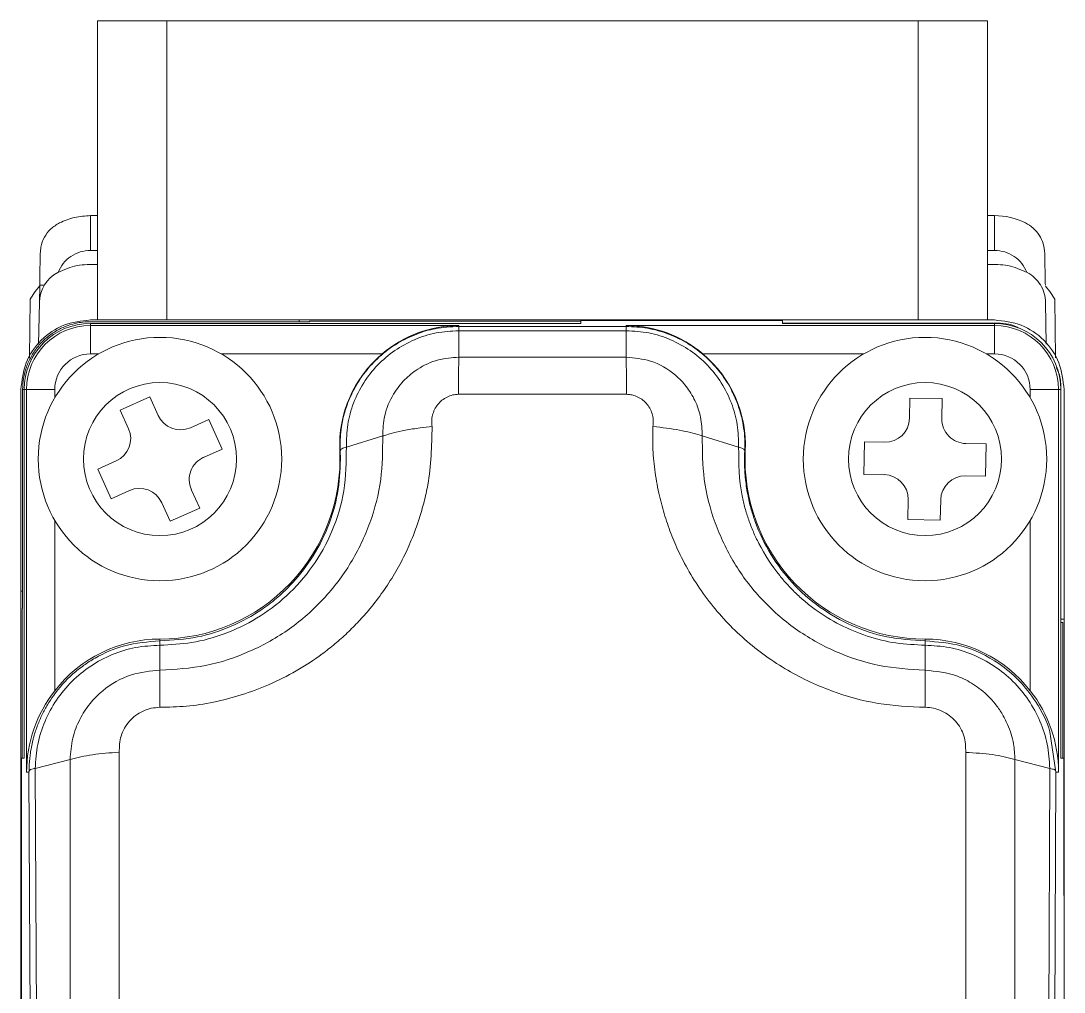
# Model space of a CAD drawing. Header units: millimetres. Extents: x 5 to 415, y 5 to 292.
# Drawn here: x 48.94 to 63.94, y 190.96 to 204.92 of the extents above; entities that cross this region are included whole.
import ezdxf

# ---------------------------------------------------------------- set-up
doc = ezdxf.new("R2010")
doc.units = ezdxf.units.MM

msp = doc.modelspace()

# ---------------------------------------------------------------- linework, layer by layer
at = {"color": 7, "linetype": 'Continuous', "lineweight": 18}
for p, q in [((50.04, 200.622), (50.04, 204.922)), ((51.04, 204.922), (51.04, 200.622)), ((61.84, 204.922), (51.04, 204.922)), ((61.84, 200.622), (61.84, 204.922)), ((62.84, 204.922), (62.84, 200.622)), ((49.94, 202.122), (49.94, 201.622)), ((49.94, 202.122), (50.04, 202.122)), ((62.84, 202.122), (62.94, 202.122)), ((62.94, 202.122), (62.94, 201.622)), ((50.04, 201.622), (49.94, 201.622)), ((62.94, 201.622), (62.84, 201.622)), ((49.211, 201.122), (49.206, 200.873)), ((49.278, 201.122), (49.211, 201.122)), ((49.074, 200.921), (49.066, 200.079)), ((49.206, 200.873), (49.196, 200.273)), ((63.674, 200.873), (63.684, 200.273)), ((63.814, 200.079), (63.807, 200.921)), ((49.94, 200.622), (52.94, 200.622)), ((53.09, 200.597), (49.94, 200.597)), ((49.94, 200.573), (49.94, 200.541)), ((56.99, 200.573), (49.94, 200.573)), ((52.94, 200.597), (52.94, 200.622)), ((52.94, 200.622), (59.64, 200.622)), ((53.09, 200.606), (53.09, 200.597)), ((56.99, 200.606), (53.09, 200.606)), ((56.99, 200.613), (56.99, 200.573)), ((59.89, 200.613), (56.99, 200.613)), ((59.64, 200.622), (62.94, 200.622)), ((59.64, 200.622), (59.64, 200.613)), ((59.89, 200.573), (59.89, 200.613)), ((62.94, 200.576), (59.89, 200.576)), ((59.89, 200.573), (62.94, 200.573)), ((62.94, 200.573), (62.94, 200.541)), ((49.94, 200.541), (55.236, 200.541)), ((49.94, 200.541), (49.94, 200.134)), ((55.235, 200.468), (55.236, 200.087)), ((55.235, 200.468), (57.645, 200.468)), ((55.236, 200.53), (55.236, 200.541)), ((55.236, 200.53), (57.645, 200.53)), ((57.645, 200.53), (57.645, 200.541)), ((57.645, 200.541), (62.94, 200.541)), ((57.645, 200.087), (57.645, 200.468)), ((62.94, 200.541), (62.94, 200.134)), ((49.94, 200.134), (50.059, 200.134)), ((51.822, 200.134), (54.136, 200.134)), ((61.059, 200.134), (58.745, 200.134)), ((62.94, 200.134), (62.822, 200.134)), ((55.236, 200.087), (57.645, 200.087)), ((48.94, 199.622), (48.94, 196.722)), ((48.965, 196.474), (48.965, 199.622)), ((48.989, 194.32), (48.989, 199.622)), ((48.989, 199.622), (49.021, 199.622)), ((49.021, 199.622), (49.021, 194.122)), ((49.021, 199.622), (49.428, 199.622)), ((49.428, 199.622), (49.428, 199.503)), ((50.796, 199.516), (50.37, 199.325)), ((50.915, 199.25), (50.796, 199.516)), ((55.233, 199.553), (57.647, 199.553)), ((61.72, 199.5), (61.716, 199.209)), ((62.187, 199.493), (61.72, 199.5)), ((63.859, 199.622), (63.452, 199.622)), ((63.452, 199.622), (63.452, 199.503)), ((63.859, 199.622), (63.859, 194.122)), ((63.891, 199.622), (63.859, 199.622)), ((63.891, 194.32), (63.891, 199.622)), ((63.894, 196.274), (63.894, 199.622)), ((63.94, 196.322), (63.94, 199.622)), ((62.182, 199.202), (62.187, 199.493)), ((50.37, 199.325), (50.489, 199.059)), ((51.644, 199.192), (51.377, 199.073)), ((51.834, 198.766), (51.644, 199.192)), ((53.62, 198.794), (54.143, 198.954)), ((58.738, 198.954), (59.26, 198.794)), ((51.568, 198.647), (51.834, 198.766)), ((53.53, 198.822), (53.532, 198.743)), ((61.069, 198.869), (61.062, 198.402)), ((61.36, 198.864), (61.069, 198.869)), ((62.819, 198.842), (62.527, 198.846)), ((62.811, 198.375), (62.819, 198.842)), ((53.526, 198.742), (53.532, 198.743)), ((53.532, 198.743), (53.536, 198.622)), ((59.348, 198.743), (59.355, 198.742)), ((50.312, 198.597), (50.046, 198.477)), ((50.046, 198.477), (50.237, 198.052)), ((61.062, 198.402), (61.353, 198.397)), ((62.52, 198.38), (62.811, 198.375)), ((50.237, 198.052), (50.503, 198.171)), ((51.511, 197.918), (51.391, 198.185)), ((61.698, 198.042), (61.693, 197.751)), ((62.16, 197.743), (62.165, 198.035)), ((50.965, 197.994), (51.085, 197.728)), ((51.085, 197.728), (51.511, 197.918)), ((49.428, 197.74), (49.428, 195.292)), ((61.693, 197.751), (62.16, 197.743)), ((63.452, 197.74), (63.452, 195.292)), ((48.94, 196.722), (48.965, 196.722)), ((48.94, 196.722), (48.94, 185.622)), ((48.96, 194.32), (48.96, 196.474)), ((48.965, 196.474), (48.96, 196.474)), ((63.894, 196.322), (63.94, 196.322)), ((63.921, 196.274), (63.894, 196.274)), ((63.921, 194.32), (63.921, 196.274)), ((63.94, 196.322), (63.94, 192.35)), ((50.94, 196.008), (50.94, 196.034)), ((50.94, 195.946), (50.94, 195.587)), ((61.94, 196.034), (61.94, 196.008)), ((61.94, 195.946), (61.94, 195.587)), ((50.354, 188.461), (50.354, 194.407)), ((62.526, 194.406), (62.526, 188.461)), ((48.949, 175.622), (48.949, 194.32)), ((48.989, 194.32), (48.949, 194.32)), ((49.647, 194.305), (49.146, 194.175)), ((49.647, 194.305), (49.647, 188.385)), ((63.233, 194.305), (63.233, 188.385)), ((63.735, 194.175), (63.233, 194.305)), ((63.935, 194.32), (63.891, 194.32)), ((63.935, 192.35), (63.935, 194.32)), ((49.021, 194.122), (49.057, 194.122)), ((49.057, 194.122), (49.096, 186.067)), ((49.184, 186.122), (49.146, 194.175)), ((63.735, 194.175), (63.697, 186.122)), ((63.823, 194.122), (63.784, 186.067)), ((63.859, 194.122), (63.823, 194.122)), ((63.935, 192.35), (63.94, 192.35)), ((63.94, 190.609), (63.94, 192.35))]:
    msp.add_line(p, q, dxfattribs=at)
at = {"color": 8, "linetype": 'Continuous', "lineweight": 18}
for p, q in [((62.94, 200.573), (62.94, 200.576)), ((48.989, 199.62), (48.965, 199.622)), ((63.753, 194.573), (63.823, 194.122))]:
    msp.add_line(p, q, dxfattribs=at)
at = {"color": 7, "linetype": 'Continuous', "lineweight": 18, "flags": 128}
for points in [[(49.074, 200.921), (49.146, 201.03), (49.21, 201.106)], [(63.807, 200.921), (63.734, 201.03), (63.67, 201.106)]]:
    msp.add_lwpolyline(points, dxfattribs=at)
at = {"color": 7, "linetype": 'Continuous', "lineweight": 18}
for centre, radius in [((50.94, 198.622), 1.75), ((61.94, 198.622), 1.75), ((50.94, 198.622), 1.1), ((61.94, 198.622), 1.1)]:
    msp.add_circle(centre, radius, dxfattribs=at)
for centre, radius, start, end in [((62.94, 201.122), 1, 63.6986, 90), ((49.706, 200.864), 0.5, 117.8883, 179), ((49.94, 199.622), 0.951, 90, 180), ((62.94, 199.622), 0.951, 0, 90), ((49.94, 199.622), 0.919, 90, 180), ((62.94, 199.622), 0.919, 0, 90), ((49.94, 199.622), 0.512, 90, 180), ((55.236, 198.822), 1.712, 129.9741, 182.6659), ((57.645, 198.822), 1.712, 357.3341, 50.0259), ((62.94, 199.622), 0.512, 0, 90), ((51.234, 199.393), 0.35, 204.1047, 294.1047), ((61.366, 199.214), 0.35, 269.1229, 359.1229), ((62.532, 199.196), 0.35, 179.1229, 269.1229), ((50.169, 198.916), 0.35, 294.1047, 24.1047), ((50.94, 198.622), 2.588, 270, 2.6659), ((51.711, 198.328), 0.35, 114.1047, 204.1047), ((61.94, 198.622), 2.588, 177.3341, 270), ((61.348, 198.048), 0.35, 359.1229, 89.1229), ((62.515, 198.03), 0.35, 89.1229, 179.1229), ((50.646, 197.851), 0.35, 24.1047, 114.1047), ((50.94, 194.122), 1.912, 90, 142.2583), ((61.94, 194.122), 1.912, 37.7417, 90)]:
    msp.add_arc(centre, radius, start, end, dxfattribs=at)
for centre, major_axis, start_param, end_param in [((55.236, 198.851), (0, 1.69), 0, 0.708773), ((57.645, 198.851), (0, 1.69), 5.574412, 6.283185), ((50.908, 194.122), (1.886, 0), 2.472305, 3.141593), ((61.973, 194.122), (1.886, 0), 0, 0.669288)]:
    msp.add_ellipse(centre, major_axis=major_axis, ratio=0.999853, start_param=start_param, end_param=end_param, dxfattribs=at)
for points in [[(50.04, 204.922), (50.055, 204.922), (50.085, 204.922), (50.317, 204.922), (50.647, 204.922), (50.909, 204.922), (51.04, 204.922)], [(61.84, 204.922), (61.971, 204.922), (62.233, 204.922), (62.564, 204.922), (62.795, 204.922), (62.825, 204.922), (62.84, 204.922)], [(49.497, 202.018), (49.568, 202.048), (49.71, 202.108), (49.863, 202.117), (49.94, 202.122)], [(49.472, 201.306), (49.563, 201.345), (49.744, 201.424), (49.941, 201.419), (50.04, 201.417)], [(62.84, 201.417), (62.939, 201.419), (63.136, 201.424), (63.317, 201.345), (63.408, 201.306)], [(63.408, 201.306), (63.446, 201.282), (63.521, 201.234), (63.605, 201.128), (63.661, 201.006), (63.67, 200.917), (63.674, 200.873)], [(49.94, 200.622), (49.809, 200.607), (49.547, 200.577), (49.217, 200.346), (48.985, 200.015), (48.955, 199.753), (48.94, 199.622)], [(62.94, 200.622), (63.071, 200.607), (63.333, 200.577), (63.664, 200.346), (63.895, 200.015), (63.925, 199.753), (63.94, 199.622)], [(55.235, 200.468), (55.235, 200.485), (55.235, 200.52), (55.235, 200.527), (55.236, 200.53)], [(57.645, 200.468), (57.645, 200.485), (57.645, 200.52), (57.645, 200.527), (57.645, 200.53)], [(55.233, 199.553), (55.234, 199.657), (55.234, 199.864), (55.235, 200.013), (55.236, 200.087)], [(57.647, 199.553), (57.647, 199.657), (57.646, 199.864), (57.645, 200.013), (57.645, 200.087)]]:
    msp.add_open_spline(points, degree=3, dxfattribs=at)
for points, knots in [([(49.497, 202.018), (49.453, 201.991), (49.364, 201.937), (49.273, 201.811), (49.226, 201.688), (49.221, 201.609), (49.219, 201.579)], [0, 0, 0, 0, 0.270501, 0.540639, 0.820445, 1, 1, 1, 1]), ([(63.662, 201.579), (63.657, 201.625), (63.649, 201.714), (63.588, 201.841), (63.5, 201.948), (63.422, 201.995), (63.383, 202.018)], [0, 0, 0, 0, 0.268331, 0.522065, 0.764688, 1, 1, 1, 1]), ([(49.94, 201.622), (49.89, 201.618), (49.791, 201.609), (49.655, 201.541), (49.542, 201.44), (49.497, 201.351), (49.475, 201.306)], [0, 0, 0, 0, 0.249883, 0.499844, 0.749883, 1, 1, 1, 1]), ([(62.94, 201.622), (62.99, 201.618), (63.09, 201.609), (63.225, 201.541), (63.339, 201.441), (63.383, 201.351), (63.406, 201.307)], [0, 0, 0, 0, 0.249826, 0.499768, 0.749826, 1, 1, 1, 1]), ([(49.219, 201.579), (49.217, 201.474), (49.214, 201.327), (49.212, 201.167), (49.211, 201.122)], [0, 0, 0, 0, 0.7156992, 1, 1, 1, 1]), ([(63.662, 201.579), (63.663, 201.503), (63.665, 201.358), (63.668, 201.198), (63.67, 201.122)], [0, 0, 0, 0, 0.523313, 1, 1, 1, 1]), ([(48.965, 199.622), (48.968, 199.676), (48.973, 199.786), (49.016, 199.945), (49.083, 200.096), (49.174, 200.233), (49.288, 200.353), (49.42, 200.452), (49.567, 200.528), (49.706, 200.571), (49.832, 200.593), (49.904, 200.596), (49.94, 200.597)], [0, 0, 0, 0, 0.105848, 0.214764, 0.320612, 0.42953, 0.535368, 0.644276, 0.750111, 0.859015, 0.929075, 1, 1, 1, 1]), ([(62.94, 200.576), (63.051, 200.574), (63.171, 200.571), (63.271, 200.514), (63.278, 200.51)], [0, 0, 0, 0, 0.926341, 1, 1, 1, 1]), ([(55.236, 200.53), (55.122, 200.523), (54.917, 200.512), (54.621, 200.423), (54.346, 200.291), (54.097, 200.106), (53.886, 199.881), (53.751, 199.674), (53.668, 199.501), (53.622, 199.38), (53.584, 199.255), (53.566, 199.171), (53.556, 199.121)], [0, 0, 0, 0, 0.1428474, 0.2581118, 0.3856238, 0.5255174, 0.6474308, 0.7724581, 0.8358836, 0.8905581, 0.9364838, 1, 1, 1, 1]), ([(53.62, 198.794), (53.622, 198.902), (53.627, 199.118), (53.715, 199.432), (53.86, 199.722), (54.061, 199.979), (54.31, 200.19), (54.596, 200.347), (54.909, 200.449), (55.126, 200.461), (55.235, 200.468)], [0, 0, 0, 0, 0.125187, 0.249946, 0.374696, 0.499673, 0.624667, 0.749543, 0.8745, 1, 1, 1, 1]), ([(59.319, 199.149), (59.316, 199.164), (59.299, 199.247), (59.254, 199.401), (59.157, 199.629), (59.007, 199.866), (58.793, 200.099), (58.54, 200.288), (58.254, 200.427), (57.954, 200.514), (57.747, 200.524), (57.645, 200.53)], [0, 0, 0, 0, 0.019675, 0.108736, 0.204268, 0.336279, 0.465244, 0.606438, 0.736597, 0.869375, 1, 1, 1, 1]), ([(57.645, 200.468), (57.754, 200.461), (57.971, 200.449), (58.284, 200.347), (58.57, 200.191), (58.819, 199.979), (59.02, 199.722), (59.165, 199.431), (59.253, 199.118), (59.258, 198.902), (59.26, 198.794)], [0, 0, 0, 0, 0.125449, 0.250399, 0.375304, 0.500371, 0.625369, 0.750133, 0.874874, 1, 1, 1, 1]), ([(55.236, 200.087), (55.137, 200.079), (54.929, 200.063), (54.664, 199.939), (54.447, 199.765), (54.275, 199.542), (54.157, 199.262), (54.147, 199.052), (54.143, 198.954)], [0, 0, 0, 0, 0.1677364, 0.3521428, 0.4871717, 0.6389737, 0.831837, 1, 1, 1, 1]), ([(58.738, 198.954), (58.734, 199.044), (58.727, 199.219), (58.641, 199.462), (58.516, 199.668), (58.314, 199.878), (58.019, 200.052), (57.763, 200.076), (57.645, 200.087)], [0, 0, 0, 0, 0.155857, 0.300953, 0.437924, 0.567125, 0.799357, 1, 1, 1, 1]), ([(63.827, 199.939), (63.844, 199.903), (63.89, 199.804), (63.893, 199.693), (63.894, 199.622)], [0, 0, 0, 0, 0.355199, 1, 1, 1, 1]), ([(54.853, 199.092), (54.849, 199.118), (54.843, 199.172), (54.857, 199.254), (54.885, 199.335), (54.932, 199.408), (54.993, 199.47), (55.066, 199.516), (55.148, 199.548), (55.205, 199.551), (55.233, 199.553)], [0, 0, 0, 0, 0.11782, 0.242931, 0.371062, 0.499161, 0.624773, 0.752597, 0.87771, 1, 1, 1, 1]), ([(57.647, 199.553), (57.675, 199.551), (57.732, 199.547), (57.813, 199.517), (57.887, 199.471), (57.948, 199.409), (57.995, 199.336), (58.023, 199.255), (58.037, 199.172), (58.031, 199.118), (58.028, 199.092)], [0, 0, 0, 0, 0.120683, 0.247152, 0.372056, 0.500257, 0.625655, 0.756459, 0.880216, 1, 1, 1, 1]), ([(50.936, 195.053), (51.064, 195.056), (51.323, 195.061), (51.717, 195.123), (52.113, 195.225), (52.513, 195.374), (52.904, 195.57), (53.219, 195.776), (53.458, 195.964), (53.634, 196.121), (53.801, 196.289), (53.974, 196.485), (54.148, 196.712), (54.316, 196.971), (54.463, 197.244), (54.579, 197.509), (54.67, 197.764), (54.739, 198.005), (54.839, 198.443), (54.846, 198.81), (54.853, 199.092)], [0, 0, 0, 0, 0.06023, 0.121537, 0.18655, 0.252297, 0.322644, 0.39284, 0.430167, 0.467563, 0.505168, 0.543119, 0.592798, 0.642253, 0.69179, 0.741714, 0.782226, 0.822689, 0.863257, 1, 1, 1, 1]), ([(54.143, 198.954), (54.162, 198.96), (54.21, 198.974), (54.315, 199.006), (54.473, 199.039), (54.664, 199.07), (54.796, 199.086), (54.853, 199.092)], [0, 0, 0, 0, 0.102747, 0.250574, 0.500307, 0.782826, 1, 1, 1, 1]), ([(58.028, 199.092), (58.026, 198.981), (58.022, 198.759), (58.056, 198.425), (58.115, 198.105), (58.197, 197.802), (58.296, 197.519), (58.476, 197.111), (58.787, 196.6), (59.298, 196.043), (59.905, 195.594), (60.572, 195.278), (61.256, 195.085), (61.716, 195.063), (61.944, 195.053)], [0, 0, 0, 0, 0.053711, 0.107932, 0.163078, 0.211631, 0.259904, 0.30816, 0.427352, 0.546008, 0.668001, 0.784319, 0.893243, 1, 1, 1, 1]), ([(58.738, 198.954), (58.727, 198.957), (58.633, 198.987), (58.407, 199.045), (58.159, 199.076), (58.028, 199.092)], [0, 0, 0, 0, 0.057383, 0.500719, 1, 1, 1, 1]), ([(54.143, 198.954), (54.142, 198.744), (54.14, 198.321), (53.976, 197.701), (53.701, 197.118), (53.308, 196.599), (52.816, 196.163), (52.238, 195.84), (51.604, 195.626), (51.161, 195.6), (50.94, 195.587)], [0, 0, 0, 0, 0.123584, 0.248726, 0.373798, 0.499207, 0.624438, 0.749796, 0.875432, 1, 1, 1, 1]), ([(61.94, 195.587), (61.719, 195.6), (61.276, 195.627), (60.642, 195.839), (60.065, 196.164), (59.572, 196.598), (59.179, 197.117), (58.905, 197.701), (58.74, 198.321), (58.738, 198.744), (58.738, 198.954)], [0, 0, 0, 0, 0.124691, 0.250146, 0.375426, 0.500837, 0.625995, 0.751307, 0.876449, 1, 1, 1, 1]), ([(50.94, 195.946), (51.093, 195.954), (51.408, 195.969), (51.881, 196.101), (52.347, 196.323), (52.779, 196.649), (53.152, 197.073), (53.435, 197.586), (53.615, 198.171), (53.618, 198.583), (53.62, 198.794)], [0, 0, 0, 0, 0.10102, 0.209221, 0.324285, 0.446028, 0.574634, 0.7099, 0.851901, 1, 1, 1, 1]), ([(53.532, 198.743), (53.534, 198.747), (53.536, 198.756), (53.554, 198.77), (53.581, 198.783), (53.607, 198.79), (53.62, 198.794)], [0, 0, 0, 0, 0.247686, 0.500027, 0.752355, 1, 1, 1, 1]), ([(59.26, 198.794), (59.263, 198.559), (59.265, 198.263), (59.35, 197.918), (59.404, 197.746), (59.47, 197.575), (59.6, 197.299), (59.764, 197.045), (59.957, 196.82), (60.076, 196.697), (60.211, 196.575), (60.418, 196.412), (60.713, 196.231), (61.105, 196.069), (61.518, 195.965), (61.8, 195.953), (61.94, 195.946)], [0, 0, 0, 0, 0.165177, 0.207303, 0.24968, 0.29228, 0.335091, 0.463029, 0.500141, 0.539297, 0.580503, 0.623736, 0.718642, 0.813068, 0.906929, 1, 1, 1, 1]), ([(59.348, 198.743), (59.345, 198.749), (59.341, 198.761), (59.312, 198.777), (59.284, 198.787), (59.267, 198.792), (59.26, 198.794)], [0, 0, 0, 0, 0.375097, 0.670769, 0.878802, 1, 1, 1, 1]), ([(53.536, 198.622), (53.528, 198.456), (53.512, 198.124), (53.365, 197.632), (53.133, 197.183), (52.864, 196.848), (52.618, 196.617), (52.344, 196.409), (51.971, 196.205), (51.473, 196.041), (51.121, 196.019), (50.94, 196.008)], [0, 0, 0, 0, 0.1257453, 0.2512301, 0.3847948, 0.5016554, 0.5674795, 0.631015, 0.7512634, 0.8721587, 1, 1, 1, 1]), ([(61.94, 196.008), (61.756, 196.02), (61.393, 196.042), (60.88, 196.216), (60.415, 196.48), (60.023, 196.828), (59.705, 197.251), (59.53, 197.616), (59.438, 197.903), (59.39, 198.101), (59.356, 198.323), (59.341, 198.542), (59.346, 198.682), (59.348, 198.743)], [0, 0, 0, 0, 0.126288, 0.248653, 0.370072, 0.498016, 0.617462, 0.748423, 0.790106, 0.838307, 0.897747, 0.955185, 1, 1, 1, 1]), ([(49.113, 194.574), (49.117, 194.593), (49.135, 194.669), (49.178, 194.795), (49.244, 194.949), (49.321, 195.09), (49.454, 195.295), (49.629, 195.489), (49.841, 195.658), (50.08, 195.811), (50.442, 195.969), (50.768, 195.995), (50.94, 196.008)], [0, 0, 0, 0, 0.02347, 0.093402, 0.160446, 0.224604, 0.285873, 0.454729, 0.534392, 0.610797, 0.79475, 1, 1, 1, 1]), ([(49.146, 194.175), (49.154, 194.291), (49.17, 194.523), (49.278, 194.856), (49.444, 195.163), (49.667, 195.433), (49.939, 195.656), (50.25, 195.82), (50.588, 195.926), (50.823, 195.94), (50.94, 195.946)], [0, 0, 0, 0, 0.125092, 0.249779, 0.374496, 0.499382, 0.624389, 0.74933, 0.874457, 1, 1, 1, 1]), ([(50.94, 196.008), (50.94, 196.005), (50.94, 195.999), (50.94, 195.964), (50.94, 195.946)], [0, 0, 0, 0, 0.497258, 1, 1, 1, 1]), ([(61.94, 195.946), (61.94, 195.964), (61.94, 195.999), (61.94, 196.005), (61.94, 196.008)], [0, 0, 0, 0, 0.5027423, 1, 1, 1, 1]), ([(61.94, 196.008), (62.119, 195.994), (62.493, 195.963), (62.952, 195.737), (63.303, 195.446), (63.555, 195.115), (63.722, 194.815), (63.747, 194.615), (63.753, 194.573)], [0, 0, 0, 0, 0.213112, 0.447815, 0.598568, 0.757367, 0.948269, 1, 1, 1, 1]), ([(61.94, 195.946), (62.058, 195.94), (62.292, 195.926), (62.629, 195.82), (62.94, 195.656), (63.212, 195.434), (63.436, 195.164), (63.602, 194.857), (63.711, 194.524), (63.727, 194.292), (63.735, 194.175)], [0, 0, 0, 0, 0.125362, 0.2502486, 0.3750999, 0.50004, 0.6249751, 0.7497871, 0.8746715, 1, 1, 1, 1]), ([(50.94, 195.587), (50.801, 195.574), (50.503, 195.546), (50.161, 195.347), (49.925, 195.109), (49.777, 194.878), (49.671, 194.606), (49.655, 194.407), (49.647, 194.305)], [0, 0, 0, 0, 0.20459, 0.437673, 0.566426, 0.702382, 0.846176, 1, 1, 1, 1]), ([(50.936, 195.053), (50.937, 195.156), (50.938, 195.364), (50.939, 195.513), (50.94, 195.587)], [0, 0, 0, 0, 0.497276, 1, 1, 1, 1]), ([(61.94, 195.587), (61.941, 195.513), (61.942, 195.364), (61.943, 195.156), (61.944, 195.053)], [0, 0, 0, 0, 0.502722, 1, 1, 1, 1]), ([(63.233, 194.305), (63.229, 194.379), (63.219, 194.55), (63.147, 194.775), (63.049, 194.965), (62.954, 195.101), (62.823, 195.246), (62.646, 195.387), (62.346, 195.545), (62.099, 195.571), (61.94, 195.587)], [0, 0, 0, 0, 0.112175, 0.256584, 0.349315, 0.431694, 0.503823, 0.639155, 0.7666, 1, 1, 1, 1]), ([(50.354, 194.407), (50.357, 194.486), (50.36, 194.607), (50.426, 194.755), (50.497, 194.855), (50.588, 194.94), (50.696, 195.003), (50.813, 195.045), (50.896, 195.05), (50.936, 195.053)], [0, 0, 0, 0, 0.245572, 0.373218, 0.499285, 0.625401, 0.751777, 0.877837, 1, 1, 1, 1]), ([(61.944, 195.053), (61.984, 195.05), (62.067, 195.045), (62.184, 195.003), (62.292, 194.94), (62.383, 194.856), (62.454, 194.755), (62.521, 194.607), (62.524, 194.486), (62.526, 194.406)], [0, 0, 0, 0, 0.1217842, 0.248137, 0.3738725, 0.5005869, 0.6260295, 0.7538306, 1, 1, 1, 1]), ([(49.647, 194.305), (49.75, 194.33), (49.957, 194.38), (50.222, 194.398), (50.354, 194.407)], [0, 0, 0, 0, 0.5004353, 1, 1, 1, 1]), ([(62.526, 194.406), (62.658, 194.398), (62.923, 194.381), (63.13, 194.33), (63.233, 194.305)], [0, 0, 0, 0, 0.49864, 1, 1, 1, 1]), ([(49.146, 194.175), (49.136, 194.173), (49.11, 194.167), (49.081, 194.159), (49.061, 194.146), (49.059, 194.13), (49.057, 194.122)], [0, 0, 0, 0, 0.183981, 0.49927, 0.753248, 1, 1, 1, 1]), ([(63.735, 194.175), (63.748, 194.172), (63.774, 194.165), (63.801, 194.16), (63.816, 194.146), (63.822, 194.13), (63.823, 194.124), (63.823, 194.122)], [0, 0, 0, 0, 0.249886, 0.499926, 0.747959, 0.907794, 1, 1, 1, 1])]:
    msp.add_open_spline(points, degree=3, knots=knots, dxfattribs=at)
at = {"color": 8, "linetype": 'Continuous', "lineweight": 18}
for points, knots in [([(53.556, 199.121), (53.549, 199.072), (53.534, 198.973), (53.531, 198.872), (53.53, 198.822)], [0, 0, 0, 0, 0.500083, 1, 1, 1, 1]), ([(59.348, 198.743), (59.349, 198.766), (59.351, 198.816), (59.349, 198.899), (59.342, 199.011), (59.328, 199.096), (59.319, 199.149)], [0, 0, 0, 0, 0.169841, 0.371616, 0.605331, 1, 1, 1, 1]), ([(49.057, 194.122), (49.057, 194.122), (49.057, 194.124), (49.057, 194.129), (49.058, 194.15), (49.059, 194.229), (49.069, 194.344), (49.088, 194.474), (49.106, 194.544), (49.113, 194.574)], [0, 0, 0, 0, 0.001179, 0.010687, 0.037296, 0.138282, 0.531234, 0.793632, 1, 1, 1, 1])]:
    msp.add_open_spline(points, degree=3, knots=knots, dxfattribs=at)

doc.saveas('drawing.dxf')
